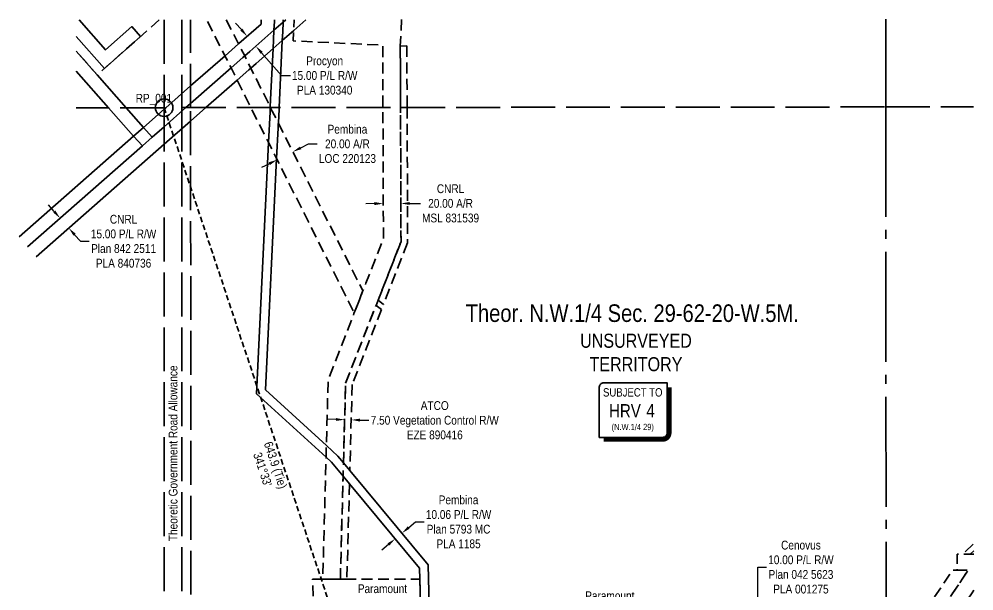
# Model space of a CAD drawing. Extents: x 497994 to 505890, y 6026126 to 6031630.
# Drawn here: x 501359 to 502446, y 6027425 to 6028075 of the extents above; entities that cross this region are included whole.
import ezdxf
from ezdxf.enums import TextEntityAlignment as Align

# ---------------------------------------------------------------- set-up
doc = ezdxf.new("R2010")
doc.units = 0
doc.header["$LTSCALE"] = 5
doc.header["$PDMODE"] = 3
doc.header["$PDSIZE"] = 20
for name, pattern in [('foc-ACCESSROAD', [3.75, 2.5, -1.25]), ('foc-FLOWLINE', [3.75, 2.5, -1.25]), ('foc-QUARTERLINE', [33, 25, -3, 2, -3]), ('foc-TIELINE', [1.875, 1.25, -0.625]), ('foc-UNSURVEYED', [12.5, 10, -2.5])]:
    doc.linetypes.add(name, pattern=pattern)
doc.layers.get('Defpoints').update_dxf_attribs({"color": 9})
for name, color, linetype in [('35', 37, 'Continuous'), ('C-SYMBOL', 7, 'Continuous'), ('CG-NOTES', 7, 'Continuous'), ('CTW', 7, 'Continuous'), ('F-AR', 190, 'foc-ACCESSROAD'), ('F-EZE', 190, 'foc-FLOWLINE'), ('F-RW', 190, 'Continuous'), ('F-VCE', 190, 'foc-FLOWLINE'), ('F-WS', 190, 'foc-ACCESSROAD'), ('L-BD', 7, 'Continuous'), ('L-QSEC', 8, 'foc-QUARTERLINE'), ('L-ROAD-T', 7, 'Continuous'), ('L-TIE', 7, 'foc-TIELINE'), ('L-UNS-T', 3, 'Continuous'), ('L-USEC', 7, 'foc-UNSURVEYED')]:
    doc.layers.add(name, color=color, linetype=linetype)
for name, color, linetype, lineweight in [('F-AR-T', 190, 'Continuous', 9), ('F-EZE-T', 190, 'Continuous', 9), ('F-RW-T', 190, 'Continuous', 9), ('F-VCE-T', 190, 'Continuous', 9), ('F-WS-T', 190, 'Continuous', 9)]:
    doc.layers.add(name, color=color, linetype=linetype, lineweight=lineweight)
doc.styles.add('175L', font='ARIALN.TTF', dxfattribs={"height": 20})
doc.styles.add('80', font='ARIALN.TTF', dxfattribs={"height": 10})
doc.styles.add('80CG', font='ARIALN.TTF', dxfattribs={"height": 10})
doc.styles.add('80L', font='ARIALN.TTF', dxfattribs={"height": 10})
doc.styles.add('HRV', font='ARIALN.TTF', dxfattribs={"height": 3})
doc.dimstyles.new('Compass 5 000', dxfattribs={"dimscale": 5, "dimtxt": 9, "dimasz": 2, "dimexe": 0.2, "dimexo": 0.0625, "dimgap": 0.5, "dimtad": 0, "dimtih": 1, "dimtoh": 1, "dimzin": 0, "dimdsep": 46, "dimtxsty": '80CG', "dimcen": 0.1, "dimse1": 1, "dimse2": 1, "dimclrd": 256, "dimclrt": 256, "dimaunit": 1, "dimadec": 4, "dimazin": 0, "dimtfac": 0.06, "dimtofl": 0, "dimtmove": 0, "dimatfit": 1, "dimfxl": 0.2, "dimtolj": 1, "dimtzin": 0, "dimlwd": -1, "dimarcsym": 0})

# ---------------------------------------------------------------- blocks, each defined once
blk = doc.blocks.new('*D433')
at = {"layer": 'Defpoints', "color": 0, "transparency": 16777216}
for p in [(501729.7, 6027617.7), (501737.2, 6027619.2), (501737.2, 6027617.5)]:
    blk.add_point(p, dxfattribs=at)
at = {"layer": 'F-VCE-T', "transparency": 16777216}
for p, q in [((501719.7, 6027619.7), (501709.7, 6027619.9)), ((501747.2, 6027618.9), (501757.2, 6027618.7))]:
    blk.add_line(p, q, dxfattribs=at)
for points in [[(501719.8, 6027621.3), (501719.7, 6027618), (501729.7, 6027619.4)], [(501747.2, 6027620.6), (501747.2, 6027617.3), (501737.2, 6027619.2)]]:
    blk.add_solid(points, dxfattribs=at)
at = {"layer": 'F-VCE-T', "transparency": 16777216, "insert": (501832.3, 6027618.7), "char_height": 10, "attachment_point": 5, "style": '80CG'}
blk.add_mtext('\\A1;ATCO\\P7.50 Vegetation Control R/W\\PEZE 890416', dxfattribs=at)
blk = doc.blocks.new('*D439')
at = {"layer": 'Defpoints', "color": 0, "transparency": 16777216}
for p in [(501652.9, 6027915.2), (501697.4, 6027826.9), (501715.2, 6027835.9)]:
    blk.add_point(p, dxfattribs=at)
at = {"layer": 'F-AR-T', "transparency": 16777216}
for p, q in [((501679.7, 6027928.7), (501688.6, 6027933.2)), ((501688.6, 6027933.2), (501698.6, 6027933.2)), ((501644, 6027910.7), (501635, 6027906.2))]:
    blk.add_line(p, q, dxfattribs=at)
for points in [[(501678.9, 6027930.2), (501680.4, 6027927.2), (501670.7, 6027924.2)], [(501643.2, 6027912.2), (501644.7, 6027909.2), (501652.9, 6027915.2)]]:
    blk.add_solid(points, dxfattribs=at)
at = {"layer": 'F-AR-T', "transparency": 16777216, "insert": (501732.9, 6027933.2), "char_height": 10, "width": 322.601, "attachment_point": 5, "style": '80CG'}
blk.add_mtext('\\A1;Pembina\\P20.00 A/R\\PLOC 220123', dxfattribs=at)
blk = doc.blocks.new('*D441')
at = {"layer": 'Defpoints', "color": 0, "transparency": 16777216}
for p in [(502119.7, 6027380.8), (502090.3, 6027368.4), (502127.5, 6027362.4)]:
    blk.add_point(p, dxfattribs=at)
at = {"layer": 'F-AR-T', "transparency": 16777216}
for p, q in [((502075.9, 6027402.3), (502065.9, 6027402.3)), ((502086.4, 6027377.6), (502075.9, 6027402.3)), ((502102, 6027340.8), (502105.9, 6027331.5))]:
    blk.add_line(p, q, dxfattribs=at)
for points in [[(502087.9, 6027378.2), (502084.9, 6027376.9), (502090.3, 6027368.4)], [(502103.5, 6027341.4), (502100.5, 6027340.1), (502098.1, 6027350)]]:
    blk.add_solid(points, dxfattribs=at)
at = {"layer": 'F-AR-T', "transparency": 16777216, "insert": (502031.6, 6027402.3), "char_height": 10, "attachment_point": 5, "style": '80CG'}
blk.add_mtext('\\A1;Paramount\\P20.00 A/R\\PLOC 851197', dxfattribs=at)
blk = doc.blocks.new('*D444')
at = {"layer": 'Defpoints', "color": 0, "transparency": 16777216}
for p in [(501680.9, 6027328.9), (501637.3, 6027306.5), (501647.8, 6027295.9)]:
    blk.add_point(p, dxfattribs=at)
at = {"layer": 'F-EZE-T', "transparency": 16777216}
for p, q in [((501637.1, 6027372.8), (501627.1, 6027372.8)), ((501663.3, 6027346.6), (501637.1, 6027372.8)), ((501688, 6027321.8), (501695.1, 6027314.7))]:
    blk.add_line(p, q, dxfattribs=at)
for points in [[(501664.5, 6027347.7), (501662.1, 6027345.4), (501670.3, 6027339.5)], [(501689.2, 6027323), (501686.8, 6027320.6), (501680.9, 6027328.9)]]:
    blk.add_solid(points, dxfattribs=at)
at = {"layer": 'F-EZE-T', "transparency": 16777216, "insert": (501568, 6027372.8), "char_height": 10, "attachment_point": 5, "style": '80CG', "bg_fill": 3, "box_fill_scale": 1.1, "bg_fill_color": 256, "bg_fill_true_color": 13158600, "bg_fill_transparency": 0}
blk.add_mtext('\\A1;ATCO\\P10.50 Power Line R/W\\PEZE 170160', dxfattribs=at)
blk = doc.blocks.new('*D450')
at = {"layer": 'Defpoints', "color": 0, "transparency": 16777216}
for p in [(501773.7, 6027860.6), (501793.7, 6027865.4), (501793.8, 6027860.7)]:
    blk.add_point(p, dxfattribs=at)
at = {"layer": 'F-AR-T', "transparency": 16777216}
for p, q in [((501763.7, 6027865.3), (501753.7, 6027865.2)), ((501803.7, 6027865.4), (501816, 6027865.5))]:
    blk.add_line(p, q, dxfattribs=at)
for points in [[(501763.7, 6027867), (501763.7, 6027863.6), (501773.7, 6027865.3)], [(501803.7, 6027867.1), (501803.7, 6027863.8), (501793.7, 6027865.4)]]:
    blk.add_solid(points, dxfattribs=at)
at = {"layer": 'F-AR-T', "transparency": 16777216, "insert": (501850.3, 6027865.5), "char_height": 10, "attachment_point": 5, "style": '80CG'}
blk.add_mtext('\\A1;CNRL\\P20.00 A/R\\PMSL 831539', dxfattribs=at)
blk = doc.blocks.new('*D452')
at = {"layer": 'Defpoints', "color": 0, "transparency": 16777216}
for p in [(501790.8, 6027495.3), (501795, 6027490.3), (501783.1, 6027488.9)]:
    blk.add_point(p, dxfattribs=at)
at = {"layer": 'F-RW-T', "transparency": 16777216}
for p, q in [((501802.7, 6027496.7), (501810.3, 6027503.1)), ((501810.3, 6027503.1), (501820.3, 6027503.1)), ((501779.6, 6027477.5), (501771.9, 6027471.1))]:
    blk.add_line(p, q, dxfattribs=at)
for points in [[(501801.6, 6027498), (501803.7, 6027495.4), (501795, 6027490.3)], [(501778.5, 6027478.7), (501780.6, 6027476.2), (501787.2, 6027483.8)]]:
    blk.add_solid(points, dxfattribs=at)
at = {"layer": 'F-RW-T', "transparency": 16777216, "insert": (501859.4, 6027503.1), "char_height": 10, "attachment_point": 5, "style": '80CG'}
blk.add_mtext('\\A1;Pembina\\P10.06 P/L R/W\\PPlan 5793 MC\\PPLA 1185', dxfattribs=at)
blk = doc.blocks.new('*D467')
at = {"layer": 'Defpoints', "color": 0, "transparency": 16777216}
for p in [(502200, 6027404.9), (502236.1, 6027404.9), (502236.1, 6027394.9)]:
    blk.add_point(p, dxfattribs=at)
at = {"layer": 'F-RW-T', "transparency": 16777216}
for p, q in [((502200.1, 6027414.9), (502200.1, 6027451.6)), ((502200.1, 6027451.6), (502210.1, 6027451.6)), ((502200, 6027384.9), (502200, 6027374.9))]:
    blk.add_line(p, q, dxfattribs=at)
for points in [[(502198.4, 6027414.9), (502201.7, 6027414.9), (502200, 6027404.9)], [(502198.4, 6027384.9), (502201.7, 6027384.9), (502200, 6027394.9)]]:
    blk.add_solid(points, dxfattribs=at)
at = {"layer": 'F-RW-T', "transparency": 16777216, "insert": (502249.2, 6027451.6), "char_height": 10, "width": 372.499, "attachment_point": 5, "style": '80CG'}
blk.add_mtext('\\A1;Cenovus\\P10.00 P/L R/W\\PPlan 042 5623\\PPLA 001275', dxfattribs=at)
blk = doc.blocks.new('*D469')
at = {"layer": 'Defpoints', "color": 0, "transparency": 16777216}
for p in [(501455.6, 6027892.5), (501465.5, 6027881.2), (501415.7, 6027837.4)]:
    blk.add_point(p, dxfattribs=at)
at = {"layer": 'F-RW-T', "transparency": 16777216}
for p, q in [((501399.2, 6027856.2), (501392.6, 6027863.7)), ((501422.3, 6027829.9), (501428.9, 6027822.4)), ((501428.9, 6027822.4), (501438.9, 6027822.4))]:
    blk.add_line(p, q, dxfattribs=at)
for points in [[(501400.4, 6027857.3), (501397.9, 6027855.1), (501405.8, 6027848.7)], [(501423.5, 6027831), (501421, 6027828.8), (501415.7, 6027837.4)]]:
    blk.add_solid(points, dxfattribs=at)
at = {"layer": 'F-RW-T', "transparency": 16777216, "insert": (501478, 6027822.4), "char_height": 10, "attachment_point": 5, "style": '80CG'}
blk.add_mtext('\\A1;CNRL\\P15.00 P/L R/W\\PPlan 842 2511\\PPLA 840736', dxfattribs=at)
blk = doc.blocks.new('*D470')
at = {"layer": 'Defpoints', "color": 0, "transparency": 16777216}
for p in [(501628.6, 6028044.4), (501464.5, 6027920.2), (501474.4, 6027908.9)]:
    blk.add_point(p, dxfattribs=at)
at = {"layer": 'F-RW-T', "transparency": 16777216}
for p, q in [((501612.1, 6028063.2), (501605.5, 6028070.7)), ((501635.2, 6028036.9), (501657.9, 6028011)), ((501657.9, 6028011), (501667.9, 6028011))]:
    blk.add_line(p, q, dxfattribs=at)
for points in [[(501613.4, 6028064.3), (501610.9, 6028062.1), (501618.7, 6028055.7)], [(501636.5, 6028038), (501634, 6028035.8), (501628.6, 6028044.4)]]:
    blk.add_solid(points, dxfattribs=at)
at = {"layer": 'F-RW-T', "transparency": 16777216, "insert": (501707, 6028011), "char_height": 10, "attachment_point": 5, "style": '80CG'}
blk.add_mtext('\\A1;Procyon\\P15.00 P/L R/W\\PPLA 130340', dxfattribs=at)
blk = doc.blocks.new('HRV')
blk.add_lwpolyline([(-35.1, 31.6), (37.2, 31.6), (37.2, -25.5, -0.414214), (32.2, -30.5), (-40.1, -30.5), (-40.1, 26.6, -0.414214)], format="xyb", close=True)
at = {"const_width": 5, "flags": 128}
blk.add_lwpolyline([(-35.1, -33), (32.2, -33, 0.414214), (39.7, -25.5), (39.7, 26.6)], format="xyb", dxfattribs=at)
at = {"style": '80L'}
blk.add_text('SUBJECT TO', height=9.5, dxfattribs=at).set_placement((-2, 13.1), align=Align.BOTTOM_CENTER)
blk.add_attdef('(N.W.1/4 00)', text='', height=7.12, dxfattribs=at).set_placement((-2, -24.4), align=Align.BOTTOM_CENTER)
at = {"layer": 'CTW', "color": 3, "style": 'HRV'}
blk.add_text('HRV', height=15, dxfattribs=at).set_placement((-10.9, -0.2), align=Align.MIDDLE_CENTER)
blk.add_attdef('0', text='', height=15, dxfattribs=at).set_placement((18.3, -0.2), align=Align.MIDDLE_CENTER)

msp = doc.modelspace()

# ---------------------------------------------------------------- linework, layer by layer
at = {"layer": '35', "color": 3}
msp.add_circle((501524.18, 6027974.435), 9.995, dxfattribs=at)
at = {"layer": 'F-AR', "flags": 128}
msp.add_lwpolyline([(501594.981, 6028074.455), (501608.818, 6028047.002), (501615.934, 6028033.276), (501622.879, 6028019.441), (501645.034, 6027975.215), (501645.177, 6027974.551), (501654.219, 6027957.008), (501750.48, 6027765.938), (501750.177, 6027765.164), (501748.702, 6027761.404), (501740.688, 6027740.964), (501652.265, 6027916.443), (501643.074, 6027934.733), (501622.962, 6027974.53), (501607.316, 6028005.77), (501600.406, 6028019.636), (501593.446, 6028033.5), (501572.706, 6028074.432)], dxfattribs=at)
at = {"layer": 'F-EZE', "flags": 128}
for points in [[(502446.095, 6027470.02), (502441.972, 6027466.25), (502433.094, 6027466.261), (502446.09, 6027478.265)], [(502446.121, 6027425.451), (502443.971, 6027422.264), (502430.565, 6027402.402), (502425.361, 6027394.691), (502411.879, 6027374.715), (502385.932, 6027336.271), (502368.331, 6027310.193), (502346.263, 6027277.5), (502306.863, 6027219.121), (502285.24, 6027187.085), (502275.107, 6027172.071), (502274.429, 6027171.065), (502264.976, 6027157.062), (502248.144, 6027132.073), (502250.752, 6027132.077), (502260.785, 6027132.094), (502263.371, 6027132.099), (502263.468, 6027123.325), (502253.904, 6027114.113), (502238.116, 6027114.105), (502223.567, 6027093.419), (502208.844, 6027103.774), (502216.078, 6027114.06), (501861.212, 6027113.166), (501850.866, 6027113.142), (501840.513, 6027113.137), (501832.343, 6027113.124), (501704.289, 6027113.273), (501684.3, 6027093.244), (501684.3, 6026969.126), (501666.3, 6026969.127), (501666.3, 6027131.199), (501832.405, 6027131.116), (501836.138, 6027131.124), (501846.49, 6027131.139), (501856.833, 6027131.161), (502216.639, 6027132), (502226.103, 6027132.022), (502242.964, 6027157.013), (502252.45, 6027171.042), (502253.112, 6027172.023), (502263.262, 6027187.036), (502284.92, 6027219.072), (502346.244, 6027309.783), (502349.789, 6027315.027), (502367.387, 6027341.056), (502390.157, 6027374.737), (502403.662, 6027394.712), (502410.414, 6027404.7), (502439.862, 6027448.26), (502426.877, 6027448.275), (502426.899, 6027466.273), (502433.094, 6027466.261), (502441.972, 6027466.25), (502446.097, 6027466.247)]]:
    msp.add_lwpolyline(points, dxfattribs=at)
msp.add_lwpolyline([(502238.201, 6027171.989), (502235.041, 6027171.982), (502245.191, 6027186.997), (502266.849, 6027219.033), (502346.228, 6027336.451), (502352.023, 6027345.021), (502372.125, 6027374.754), (502385.63, 6027394.731), (502392.382, 6027404.718), (502421.832, 6027448.281), (502426.877, 6027448.275), (502439.862, 6027448.26), (502410.414, 6027404.7), (502403.662, 6027394.712), (502390.157, 6027374.737), (502367.387, 6027341.056), (502349.789, 6027315.027), (502346.244, 6027309.783), (502284.92, 6027219.072), (502263.262, 6027187.036), (502253.112, 6027172.023), (502244.858, 6027172.004), (502238.201, 6027171.989)], close=True, dxfattribs=at)
at = {"layer": 'F-RW'}
for points in [[(501359.084, 6027827.638), (501489.46, 6027942.158), (501500.734, 6027952.06), (501524.18, 6027972.658), (501526.207, 6027974.438), (501554.328, 6027999.138), (501593.518, 6028033.564), (501608.818, 6028047.002), (501609.13, 6028047.276), (501634.575, 6028069.627), (501634.749, 6028073.248), (501634.823, 6028074.495)], [(501368.795, 6027816.195), (501499.392, 6027930.908), (501510.663, 6027940.809), (501524.189, 6027952.69), (501548.975, 6027974.461), (501554.337, 6027979.17), (501600.489, 6028019.708), (501613.739, 6028031.347), (501616.024, 6028033.355), (501621.898, 6028038.515), (501649.255, 6028062.544), (501659.765, 6028071.777), (501662.891, 6028074.524)], [(501649.912, 6028074.511), (501649.79, 6028072.433), (501649.255, 6028062.544), (501621.898, 6028038.515), (501616.024, 6028033.355), (501613.739, 6028031.347), (501600.489, 6028019.708), (501554.337, 6027979.17), (501548.975, 6027974.461), (501524.189, 6027952.69), (501510.663, 6027940.809), (501499.392, 6027930.908), (501368.795, 6027816.195)], [(501685.636, 6028074.547), (501671.742, 6028062.343), (501658.762, 6028050.941), (501648.253, 6028041.73), (501628.823, 6028024.662), (501622.937, 6028019.492), (501620.664, 6028017.495), (501607.386, 6028005.831), (501571.699, 6027974.482), (501554.346, 6027959.239), (501524.198, 6027932.758), (501378.494, 6027804.768)], [(501427.477, 6028074.285), (501457.527, 6028040.247), (501487.371, 6028066.666), (501497.293, 6028055.425), (501456.21, 6028019.087), (501424.196, 6028055.351)], [(501816.824, 6027378.158), (501815.275, 6027437.876), (501814.946, 6027450.565), (501735.244, 6027546.335), (501727.975, 6027555.07), (501714.698, 6027571.023), (501708.543, 6027576.647), (501629.347, 6027649.009), (501643.114, 6027934.97), (501644.788, 6027969.751), (501644.968, 6027973.499), (501645.019, 6027974.551), (501645.06, 6027975.407), (501645.82, 6027991.196), (501648.253, 6028041.73), (501648.729, 6028051.629), (501649.255, 6028062.544), (501649.79, 6028072.433), (501649.912, 6028074.511)], [(501659.897, 6028074.521), (501659.765, 6028071.777), (501659.238, 6028060.841), (501658.762, 6028050.941), (501655.085, 6027974.56), (501655, 6027972.79), (501654.241, 6027957.041), (501654.158, 6027955.302), (501653.968, 6027951.346), (501652.285, 6027916.559), (501639.617, 6027653.243), (501708.9, 6027589.938), (501721.986, 6027577.981), (501728.384, 6027570.293), (501735.653, 6027561.559), (501824.906, 6027454.313), (501826.888, 6027377.872)], [(501424.203, 6028038.743), (501447.976, 6028011.817), (501481.007, 6027974.412), (501500.733, 6027952.062), (501510.663, 6027940.809), (501499.392, 6027930.908), (501489.46, 6027942.159), (501460.995, 6027974.402), (501424.213, 6028016.048)]]:
    msp.add_lwpolyline(points, dxfattribs=at)
at = {"layer": 'F-VCE'}
for points in [[(501801.428, 6027820.691), (501773.945, 6027750.468), (501767.77, 6027755.275), (501793.909, 6027822.063), (501793.322, 6027974.694), (501793.052, 6028044.557), (501800.553, 6028044.649), (501800.826, 6027974.701), (501801.428, 6027820.691)], [(501771.664, 6027744.639), (501738.281, 6027659.343), (501735.653, 6027561.559), (501728.384, 6027570.293), (501730.818, 6027660.855), (501765.489, 6027749.446), (501771.664, 6027744.639)], [(501735.244, 6027546.335), (501732.327, 6027437.793), (501724.824, 6027437.841), (501727.975, 6027555.07), (501735.244, 6027546.335)]]:
    msp.add_lwpolyline(points, close=True, dxfattribs=at)
at = {"layer": 'F-WS', "flags": 128}
for points in [[(501518.72, 6028074.378), (501447.968, 6028011.797), (501424.203, 6028038.706)], [(501794.498, 6028074.657), (501793.052, 6028044.557), (501793.322, 6027974.694), (501793.909, 6027822.063), (501767.77, 6027755.275), (501765.489, 6027749.446), (501730.818, 6027660.855), (501728.384, 6027570.293), (501727.975, 6027555.07), (501724.824, 6027437.832), (501704.81, 6027437.765), (501708.543, 6027576.647), (501708.9, 6027589.938), (501710.914, 6027664.888), (501740.345, 6027740.087), (501748.692, 6027761.415), (501750.165, 6027765.178), (501753.847, 6027774.588), (501773.859, 6027825.721), (501773.301, 6027974.674), (501773.035, 6028045.521), (501671.169, 6028050.426), (501671.742, 6028062.343), (501672.329, 6028074.533)]]:
    msp.add_lwpolyline(points, dxfattribs=at)
msp.add_lwpolyline([(501815.275, 6027437.876), (501816.824, 6027378.158), (501817.05, 6027369.406), (501817.084, 6027368.127), (501817.31, 6027359.374), (501817.603, 6027348.103), (501817.829, 6027339.363), (501818.437, 6027315.935), (501801.633, 6027315.919), (501791.282, 6027315.907), (501696.455, 6027315.812), (501696.43, 6027316.753), (501696.201, 6027325.576), (501618.696, 6027274.715), (501618.54, 6027270.103), (501617.526, 6027240.112), (501617.297, 6027233.341), (501616.786, 6027218.203), (501615.705, 6027186.211), (501615.197, 6027171.21), (501615.17, 6027170.406), (501614.69, 6027156.221), (501613.846, 6027131.234), (501610.205, 6027023.496), (501607.814, 6026969.13), (501602.781, 6026854.505), (501602.323, 6026844.06), (501601.734, 6026830.652), (501601.233, 6026819.251), (501601.108, 6026816.655), (501600.565, 6026805.416), (501592.342, 6026635.027), (501592.3, 6026634.159), (501591.569, 6026619.018), (501590.898, 6026606.77), (501590.524, 6026599.559), (501590.497, 6026597.776), (501589.063, 6026567.087), (501568.628, 6026560.038), (501569.757, 6026588.162), (501569.81, 6026589.467), (501570.196, 6026597.537), (501580.693, 6026812.766), (501580.893, 6026817.319), (501581.525, 6026831.191), (501590.097, 6027024.326), (501593.745, 6027131.245), (501594.598, 6027156.232), (501595.081, 6027170.388), (501595.109, 6027171.22), (501595.621, 6027186.221), (501596.713, 6027218.213), (501596.806, 6027220.935), (501597.492, 6027241.049), (501598.515, 6027271.04), (501599.021, 6027285.874), (501695.589, 6027349.243), (501695.48, 6027353.414), (501693.293, 6027437.753), (501704.81, 6027437.765), (501724.824, 6027437.832), (501732.327, 6027437.793), (501815.275, 6027437.876)], close=True, dxfattribs=at)
at = {"layer": 'L-QSEC', "flags": 128}
for points in [[(502345.844, 6027975.268), (502345.783, 6028075.216)], [(502345.844, 6027975.268), (502346.328, 6027171.143)]]:
    msp.add_lwpolyline(points, dxfattribs=at)
at = {"layer": 'L-TIE', "flags": 128}
msp.add_lwpolyline([(501727.741, 6027363.957), (501524.18, 6027974.435)], dxfattribs=at)
at = {"layer": 'L-USEC', "flags": 128}
for points in [[(501524.135, 6028074.383), (501524.18, 6027974.436)], [(501544.241, 6028074.403), (501544.286, 6027974.445)], [(501554.338, 6027974.466), (501554.294, 6028074.414)], [(501524.18, 6027974.436), (501424.232, 6027974.39)], [(501524.18, 6027974.436), (501524.538, 6027170.321)], [(501544.286, 6027974.456), (502345.844, 6027975.268)], [(501544.286, 6027974.445), (501544.645, 6027170.33)], [(501554.699, 6027170.351), (501554.338, 6027974.466)], [(502345.844, 6027975.268), (502445.79, 6027975.37)]]:
    msp.add_lwpolyline(points, dxfattribs=at)

# ---------------------------------------------------------------- block references
at = {"layer": 'CG-NOTES', "xscale": 0.9994709999999999, "yscale": 0.9994709999999999, "zscale": 0.9994709999999999}
msp.add_blockref('HRV', (502059.71, 6027629.794), dxfattribs=at).add_auto_attribs({'(N.W.1/4 00)': '(N.W.1/4 29)', '0': '4'})

# ---------------------------------------------------------------- texts
at = {"layer": '35', "color": 3, "style": '80'}
msp.add_attdef('RP_001', (501491.836, 6027980.186), 'RP', height=9.9947, dxfattribs=at)
at = {"layer": 'C-SYMBOL', "color": 3, "style": '175L'}
msp.add_text('Theor. N.W.1/4 Sec. 29-62-20-W.5M.', height=19.98942, dxfattribs=at).set_placement((502057.139, 6027724.628), align=Align.BOTTOM_CENTER)
at = {"layer": 'F-WS-T', "insert": (501732.778, 6027432.102), "char_height": 9.99471, "width": 78.95316, "attachment_point": 1, "style": '80L'}
msp.add_mtext('\\pi11.94681;Paramount\\P\\pi0.66356;12-29 (Surface)\\P\\pi14.10802;MSL 1422', dxfattribs=at)
at = {"layer": 'L-BD', "style": '80L'}
for s, height, p in [('643.9 (Tie)', 9.99471, (501649.929, 6027567.299)), ("341°33'", 9.9947, (501636.418, 6027562.793))]:
    msp.add_text(s, height=height, rotation=288.4407, dxfattribs=at).set_placement(p, align=Align.MIDDLE)
at = {"layer": 'L-ROAD-T', "style": '80L'}
msp.add_text('Theoretic Government Road Allowance', height=9.99471, rotation=90.025466, dxfattribs=at).set_placement((501534.364, 6027581.162), align=Align.MIDDLE_CENTER)
at = {"layer": 'L-UNS-T', "color": 3, "insert": (502061.388, 6027695.813), "char_height": 15.99154, "attachment_point": 5, "style": '80L'}
msp.add_mtext_dynamic_manual_height_columns('UNSURVEYED TERRITORY', width=126.34688, gutter_width=47.475, heights=[0], dxfattribs=at)

# ---------------------------------------------------------------- dimensions: what is measured, and where the dimension line sits
at = {"layer": 'F-AR-T'}
for base, p1, p2, angle, text, picture, middle in [((501652.881, 6027915.221), (501715.249, 6027835.869), (501697.398, 6027826.875), 206.743233, 'Pembina\\P20.00 A/R\\PLOC 220123', '*D439', (501732.893, 6027933.215)), ((501793.742, 6027865.403), (501773.728, 6027860.607), (501793.76, 6027860.684), 0.220572, 'CNRL\\P20.00 A/R\\PMSL 831539', '*D450', (501850.338, 6027865.489)), ((502090.304, 6027368.366), (502127.488, 6027362.413), (502119.689, 6027380.818), 112.963963, 'Paramount\\P20.00 A/R\\PLOC 851197', '*D441', (502031.645, 6027402.25))]:
    dim = msp.add_linear_dim(base=base, p1=p1, p2=p2, angle=angle, text=text, dimstyle='Compass 5 000', dxfattribs=at)
    dim.commit()
    dim.dimension.update_dxf_attribs({"geometry": picture, "text_midpoint": middle, "dimtype": 161})
at = {"layer": 'F-RW-T'}
for base, p1, p2, angle, text, picture, middle in [((501628.61, 6028044.409), (501464.462, 6027920.2), (501474.365, 6027908.925), 311.295114, 'Procyon\\P15.00 P/L R/W\\PPLA 130340', '*D470', (501707.015, 6028011.029)), ((501415.67, 6027837.424), (501455.615, 6027892.456), (501465.503, 6027881.199), 311.296719, 'CNRL\\P15.00 P/L R/W\\PPlan 842 2511\\PPLA 840736', '*D469', (501477.955, 6027822.398)), ((502200.048, 6027404.911), (502236.068, 6027394.881), (502236.078, 6027404.875), 89.942368, 'Cenovus\\P10.00 P/L R/W\\PPlan 042 5623\\PPLA 001275', '*D467', (502249.181, 6027451.618))]:
    dim = msp.add_linear_dim(base=base, p1=p1, p2=p2, angle=angle, text=text, dimstyle='Compass 5 000', dxfattribs=at)
    dim.commit()
    dim.dimension.update_dxf_attribs({"geometry": picture, "text_midpoint": middle, "dimtype": 161})
dim = msp.add_aligned_dim(p1=(501783.081, 6027488.854), p2=(501790.808, 6027495.285), distance=-6.513, text='Pembina\\P10.06 P/L R/W\\PPlan 5793 MC\\PPLA 1185', dimstyle='Compass 5 000', dxfattribs=at)
dim.commit()
dim.dimension.update_dxf_attribs({"geometry": '*D452', "text_midpoint": (501859.433, 6027503.072)})
at = {"layer": 'F-VCE-T'}
dim = msp.add_aligned_dim(p1=(501729.658, 6027617.696), p2=(501737.156, 6027617.495), distance=1.704, text='ATCO\\P7.50 Vegetation Control R/W\\PEZE 890416', dimstyle='Compass 5 000', dxfattribs=at)
dim.commit()
dim.dimension.update_dxf_attribs({"geometry": '*D433', "text_midpoint": (501832.294, 6027618.661)})

# ---------------------------------------------------------------- next in the draw order: dimensions: what is measured, and where the dimension line sits
at = {"layer": 'F-EZE-T'}
dim = msp.add_linear_dim(base=(501680.934, 6027328.862), p1=(501637.262, 6027306.482), p2=(501647.848, 6027295.867), angle=314.920986, text='ATCO\\P10.50 Power Line R/W\\PEZE 170160', dimstyle='Compass 5 000', override={"dimtfill": 1}, dxfattribs=at)
dim.commit()
dim.dimension.update_dxf_attribs({"geometry": '*D444', "text_midpoint": (501567.965, 6027372.812), "dimtype": 161})

doc.saveas('drawing.dxf')
